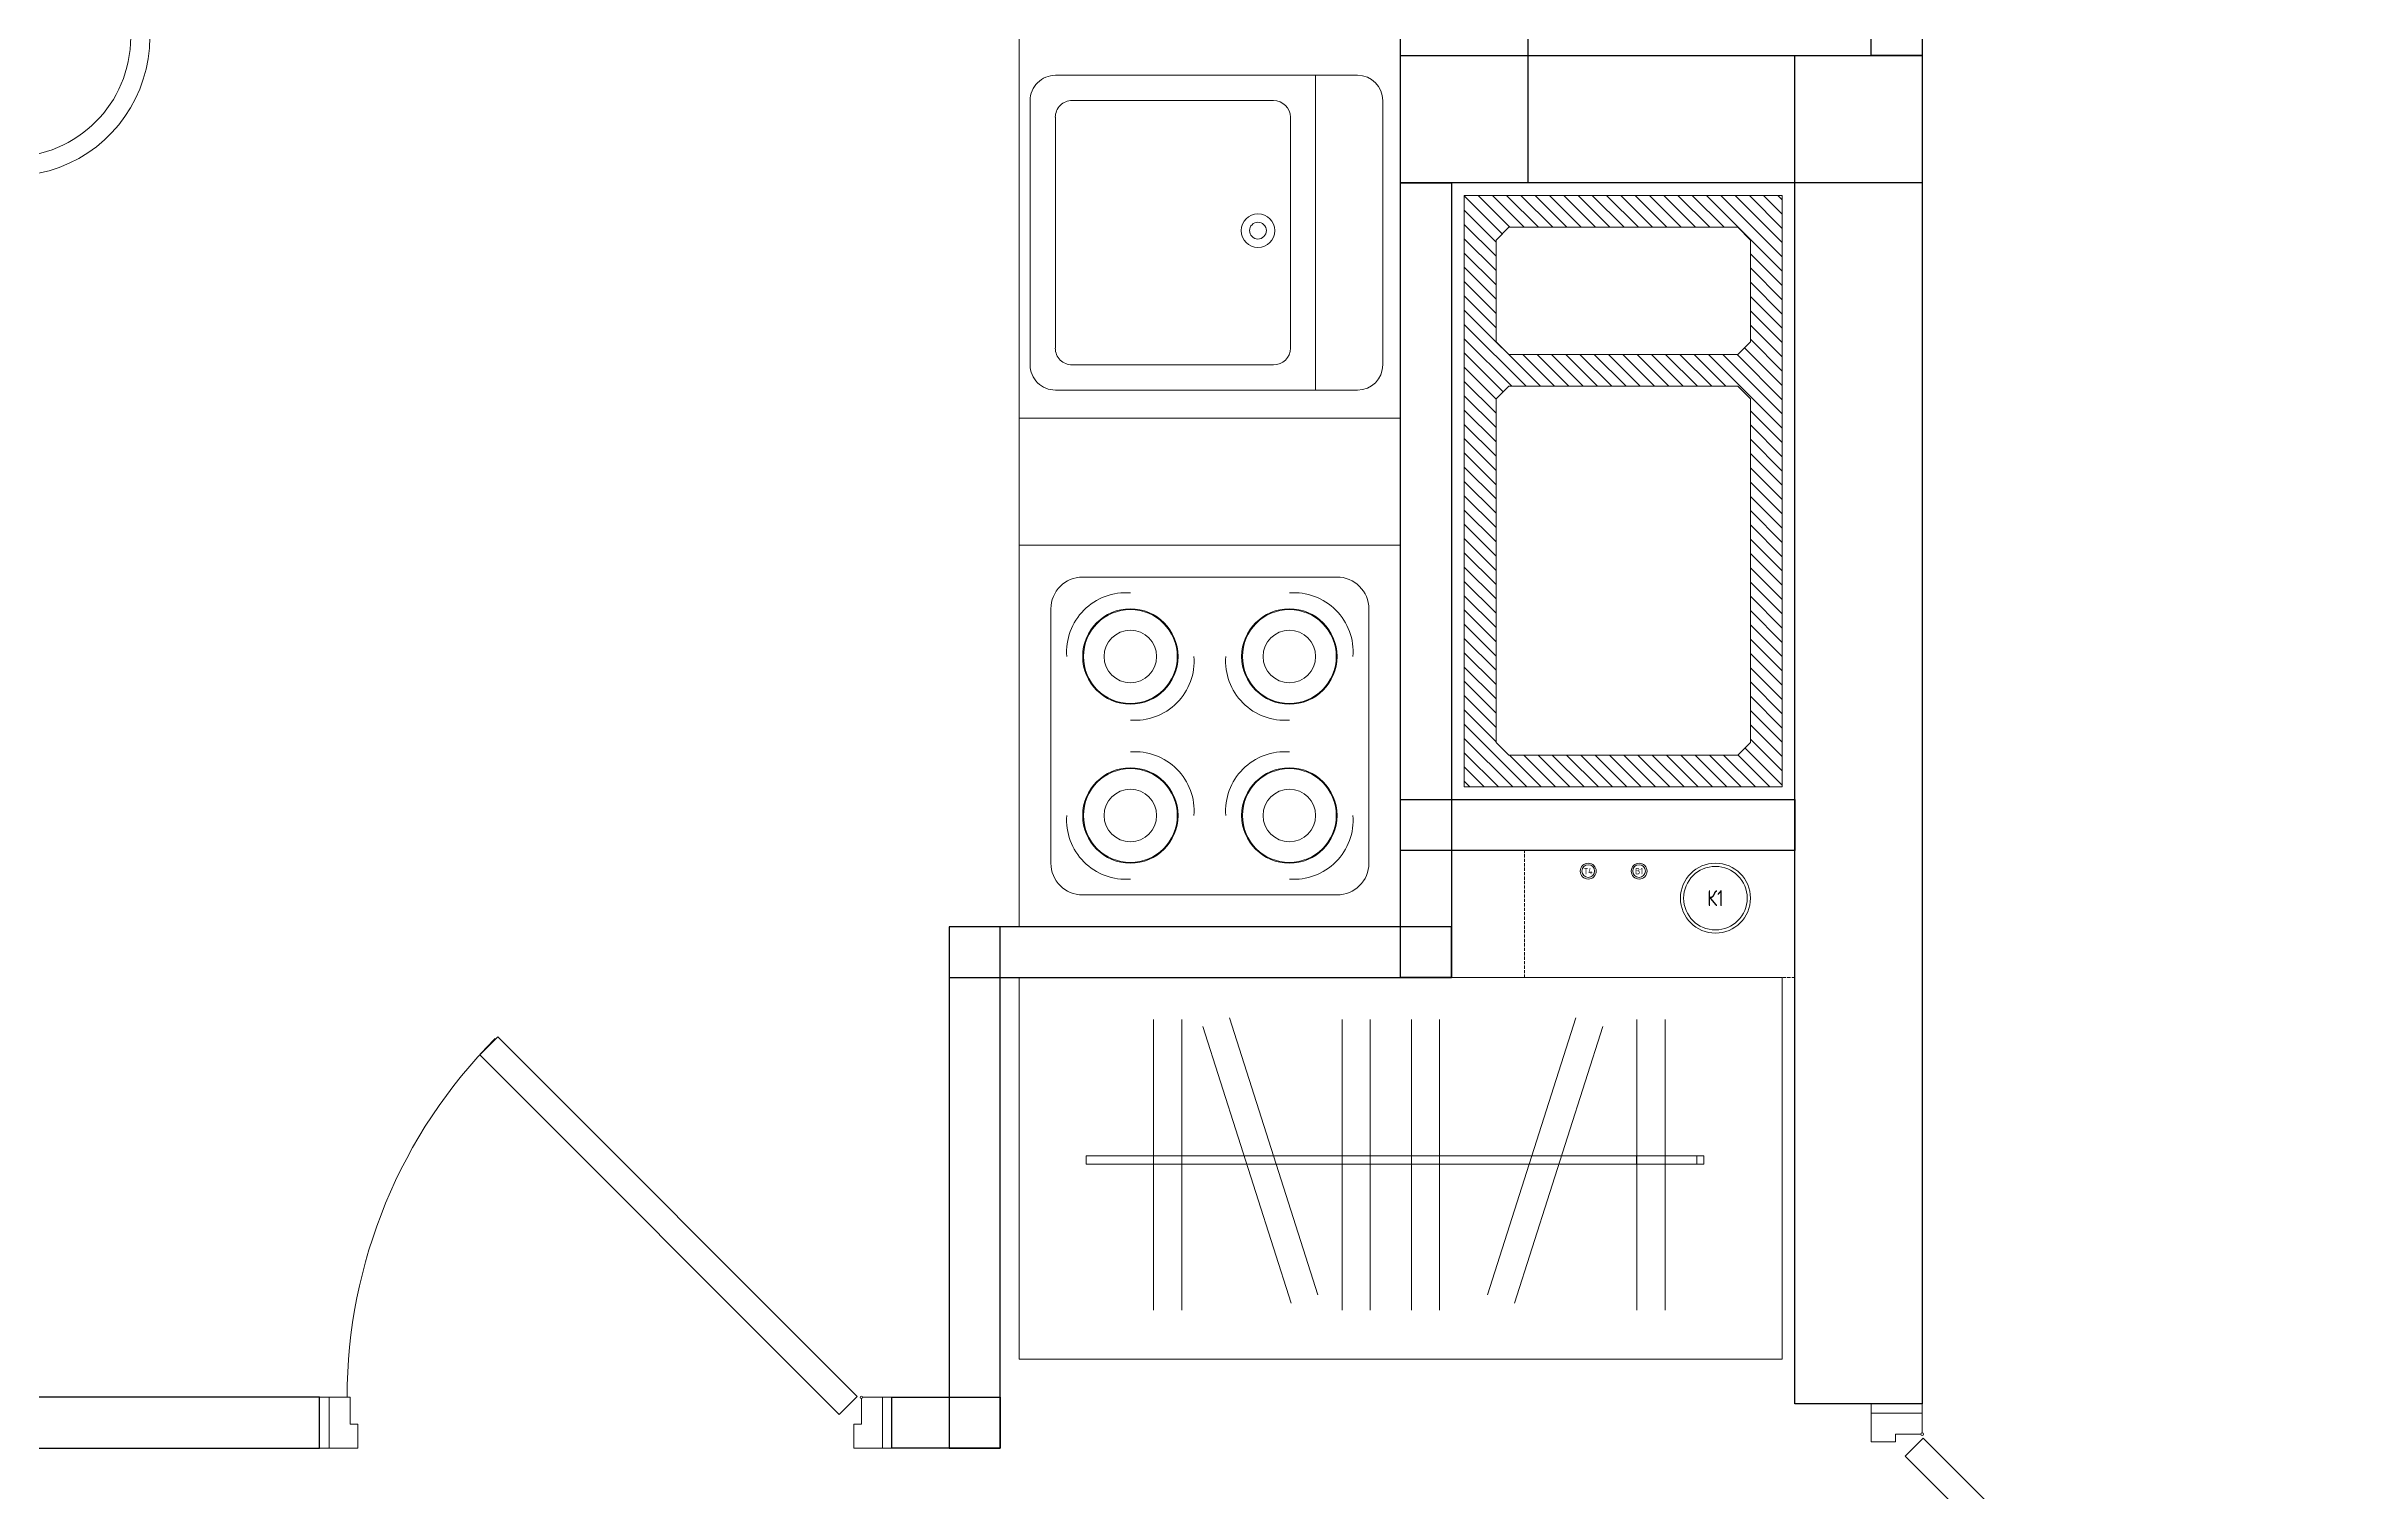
# Model space of a CAD drawing. Header units: millimetres. Extents: x 0 to 145404, y 0 to 194550.
# Drawn here: x 78975 to 82598, y 71837 to 74111 of the extents above; entities that cross this region are included whole.
import ezdxf
from ezdxf.enums import TextEntityAlignment as Align

# ---------------------------------------------------------------- set-up
doc = ezdxf.new("R2010")
doc.units = ezdxf.units.MM
doc.linetypes.add('200_ШТРИХ', pattern=[320, 200, -120])
doc.linetypes.add('DASHED', pattern=[7, 5, -2, 0])
for name, color, linetype, lineweight in [('АР - Вентблок', 36, 'Continuous', 9), ('АР - ВК', 126, 'Continuous', 13), ('АР - Двери', 126, 'Continuous', 9), ('АР - Монолит', 56, 'Continuous', 30), ('АР - Оборуд', 252, 'Continuous', 0), ('АР - Перегородки 80', 32, 'Continuous', 30)]:
    doc.layers.add(name, color=color, linetype=linetype, lineweight=lineweight)
doc.layers.add('АР - мебель', color=7, linetype='Continuous', lineweight=9, true_color=0x787878)
doc.styles.add('ГОСТ 2.304', font='CS_Gost2304.shx')

# ---------------------------------------------------------------- blocks, each defined once
blk = doc.blocks.new('*U206')
at = {"ltscale": 100}
for p, q in [((15, 37.5), (15, -42.5)), ((46, 37.5), (15, 37.5)), ((852, -4.5), (852, 37.5)), ((852, 37.5), (885, 37.5)), ((885, 37.5), (885, -42.5)), ((48, -4.5), (48, 35.5)), ((60, -4.5), (48, -4.5)), ((60, -42.5), (60, -4.5)), ((840, -42.5), (840, -4.5)), ((840, -4.5), (852, -4.5)), ((15, -42.5), (60, -42.5)), ((885, -42.5), (840, -42.5))]:
    blk.add_line(p, q, dxfattribs=at)
for points in [[(54.4, 38.9), (82.7, 10.6), (648, 575.9), (619.7, 604.2)], [(15, -42.5), (0, -42.5), (0, 37.5), (15, 37.5)], [(885, -42.5), (900, -42.5), (900, 37.5), (885, 37.5)]]:
    blk.add_lwpolyline(points, close=True, dxfattribs=at)
blk.add_circle((48, 37.5), 2, dxfattribs=at)
blk.add_arc((56.7, 37.5), 800, 0, 44.865, dxfattribs=at)
blk = doc.blocks.new('ОГ73_на5персон_стол1245х685')
for p, q in [((-623.4, 0), (623.4, 0)), ((623.4, 0), (623.4, -686.7)), ((611.5, -686.7), (-623.4, -686.7))]:
    blk.add_line(p, q)
for points in [[(-641, -247.6), (-544.1, -144.5), (-375.8, -79.3), (-161.9, 0)], [(-637.5, -167.6), (-480, 0)], [(-623.4, -76.3), (-551.7, 0)], [(-642.4, -325.5), (-544.1, -220.8), (-454.9, -155.6), (-381.8, -101.3), (-148.4, -101.3), (79.6, -128.4), (611.5, -101.7)], [(-641.9, -401.2), (-544.1, -297.1), (-448.3, -231.9), (-381.8, -177.6), (-148.4, -177.6), (79.6, -204.7), (611.5, -178)], [(-639.6, -475.1), (-544.1, -373.4), (-450.5, -308.2), (-381.8, -253.9), (-148.4, -253.9), (79.6, -281), (611.5, -254.3)], [(-636.3, -537.6), (-393.5, -471.9), (-331.8, -476.1), (-120.1, -454.3), (37.3, -389.1), (611.5, -347.9)], [(611.5, -397.2), (566.5, -404.8), (497, -419.1), (437.5, -433.1), (380, -447.3), (316.4, -462.2), (239, -478.6), (139.9, -497.4), (11.2, -519.3), (-154.9, -545.1), (-366.3, -575.5), (-630.8, -611.4)], [(611.5, -459.1), (596.2, -461.8), (550.2, -474.8), (528.9, -486), (519.4, -494.9), (510.6, -501.6), (500.5, -506.3), (489.4, -509.5), (477.5, -511.8), (464.9, -513.7), (451.9, -515.6), (438.7, -518), (425.4, -521.5), (412.3, -526.5), (399.4, -532.7), (387, -540.1), (375.2, -548.4), (364.1, -557.3), (353.7, -566.7), (344.3, -576.3), (336, -585.9), (328.9, -595.3), (322.6, -604.3), (316.9, -612.9), (311.5, -620.8), (306.1, -628.1), (300.3, -634.4), (293.8, -639.8), (286.3, -644.1), (278.5, -647.3), (274.5, -649.9), (279.3, -652.4), (298.2, -655.6), (336.1, -660), (398.2, -666.3), (489.7, -674.9), (615.5, -686.7)], [(611.5, -552), (538.5, -556.7), (452.3, -591.2), (406.4, -642.9), (611.5, -658.6)], [(611.5, -594.6), (572.9, -595.9), (512.6, -613.2), (611.5, -614.5)]]:
    blk.add_lwpolyline(points)
blk.add_lwpolyline([(-440.4, -390.3), (-348.1, -335.9), (-212.4, -314.2), (-114.7, -330.5), (-38.7, -363.1), (-131, -390.3), (-293.8, -422.9)], close=True)
blk.add_lwpolyline([(-519, -686.7, 0.011376), (-404.4, -659.9, 0.016637), (-327.1, -637.1, 0.004562), (-267.2, -616.7, -0.004114), (-200.8, -594, -0.052088), (102.6, -527.2, -0.099515), (265.7, -541.2, -0.590932), (275.9, -587, -0.103124), (100.7, -686.7)], format="xyb")
for centre, radius, start, end in [((-363.4, 157.9), 218.2, 313.6617, 226.3383), ((301.2, 157.9), 218.2, 313.6617, 226.3383), ((-363.4, 157.9), 188.2, 0, 180), ((301.2, 157.9), 188.2, 0, 180), ((2457.2, -343.3), 3099.7, 173.6403, 186.3597), ((-791, -308.7), 218.2, 44.9911, 313.786), ((-791, -308.7), 188.2, 90, 270), ((-363.4, -852.1), 218.2, 130.7329, 49.2671), ((301.2, -852.1), 218.2, 130.7329, 49.2671), ((-363.4, -852.1), 188.2, 180, 0), ((301.2, -852.1), 188.2, 180, 0)]:
    blk.add_arc(centre, radius, start, end)
blk = doc.blocks.new('*U79')
at = {"ltscale": 100}
for p, q in [((-1035, -37.5), (-1035, 42.5)), ((-1035, 42.5), (-990, 42.5)), ((-990, 42.5), (-990, 4.5)), ((-15, 42.5), (-60, 42.5)), ((-60, 42.5), (-60, 4.5)), ((-15, -37.5), (-15, 42.5)), ((-990, 4.5), (-1002, 4.5)), ((-1002, 4.5), (-1002, -37.5)), ((-60, 4.5), (-48, 4.5)), ((-48, 4.5), (-48, -35.5)), ((-1002, -37.5), (-1035, -37.5)), ((-46, -37.5), (-15, -37.5))]:
    blk.add_line(p, q, dxfattribs=at)
for points in [[(-1035, 42.5), (-1050, 42.5), (-1050, -37.5), (-1035, -37.5)], [(-15, 42.5), (0, 42.5), (0, -37.5), (-15, -37.5)], [(-54.4, -38.9), (-82.7, -10.6), (-754, -682), (-725.8, -710.3)]]:
    blk.add_lwpolyline(points, close=True, dxfattribs=at)
blk.add_circle((-48, -37.5), 2, dxfattribs=at)
blk.add_arc((-57.9, -37.5), 950, 180, 224.865, dxfattribs=at)
blk = doc.blocks.new('Стояк ВК')
at = {"layer": 'АР - ВК', "color": 46, "linetype": 'DASHED'}
blk.add_lwpolyline([(0, 200), (425, 200), (425, 0), (0, 0)], close=True, dxfattribs=at)
at = {"layer": 'АР - ВК', "color": 1, "ltscale": 100}
for radius in [12.5, 10]:
    blk.add_circle((100, 167.5), radius, dxfattribs=at)
at = {"layer": 'АР - ВК', "color": 5, "ltscale": 100}
for radius in [12.5, 10]:
    blk.add_circle((180, 167.5), radius, dxfattribs=at)
at = {"layer": 'АР - ВК', "color": 46, "ltscale": 100}
for radius in [55, 50]:
    blk.add_circle((300, 125), radius, dxfattribs=at)
at = {"layer": 'АР - ВК', "color": 1, "ltscale": 100, "style": 'ГОСТ 2.304'}
blk.add_text('Т4', height=10, dxfattribs=at).set_placement((100, 167.5), align=Align.MIDDLE_CENTER)
at = {"layer": 'АР - ВК', "color": 5, "ltscale": 100, "style": 'ГОСТ 2.304'}
blk.add_text('В1', height=10, dxfattribs=at).set_placement((180, 167.5), align=Align.MIDDLE_CENTER)
at = {"layer": 'АР - ВК', "color": 46, "ltscale": 100, "style": 'ГОСТ 2.304'}
blk.add_text('К1', height=25, dxfattribs=at).set_placement((300, 125), align=Align.MIDDLE_CENTER)
blk = doc.blocks.new('k_22')
at = {"ltscale": 600}
for p, q in [((0, 600), (0, 0)), ((600, 600), (0, 600)), ((600, 0), (600, 600)), ((500, 550), (100, 550)), ((50, 500), (50, 100)), ((550, 100), (550, 500)), ((100, 50), (500, 50)), ((0, 0), (600, 0))]:
    blk.add_line(p, q, dxfattribs=at)
for centre in [(175, 425), (425, 425), (175, 175), (425, 175)]:
    blk.add_circle(centre, 75, dxfattribs=at)
for centre, radius, start, end in [((100, 500), 50, 90, 180), ((500, 500), 50, 0, 90), ((167.7, 432.3), 93, 85.4974, 184.5026), ((432.3, 432.3), 93, 355.4974, 94.5026), ((175, 425), 73.8, 0, 180), ((425, 425), 73.8, 0, 180), ((175, 425), 41.3, 0, 180), ((425, 425), 41.3, 0, 180), ((175, 425), 73.8, 180, 0), ((175, 425), 41.3, 180, 0), ((182.3, 417.7), 93, 265.4974, 4.5026), ((417.7, 417.7), 93, 175.4974, 274.5026), ((425, 425), 73.8, 180, 0), ((425, 425), 41.3, 180, 0), ((182.3, 182.3), 93, 355.4974, 94.5026), ((417.7, 182.3), 93, 85.4974, 184.5026), ((175, 175), 73.8, 0, 180), ((425, 175), 73.8, 0, 180), ((175, 175), 41.3, 0, 180), ((425, 175), 41.3, 0, 180), ((167.7, 167.7), 93, 175.4974, 274.5026), ((175, 175), 73.8, 180, 0), ((175, 175), 41.3, 180, 0), ((425, 175), 73.8, 180, 0), ((425, 175), 41.3, 180, 0), ((432.3, 167.7), 93, 265.4974, 4.5026), ((100, 100), 50, 180, 270), ((500, 100), 50, 270, 0)]:
    blk.add_arc(centre, radius, start, end, dxfattribs=at)
blk = doc.blocks.new('М15 600х600')
for p, q in [((-600, 600), (-600, 0)), ((-600, 600), (0, 600)), ((0, 600), (0, 0)), ((-516.4, 571.8), (-100.6, 571.8)), ((-556, 57), (-556, 532.2)), ((-61, 532.2), (-61, 57)), ((-556, 466.2), (-61, 466.2)), ((-516.4, 83.4), (-516.4, 400.2)), ((-490, 426.6), (-127, 426.6)), ((-100.6, 83.4), (-100.6, 400.2)), ((-61, 400.2), (-61, 83.4)), ((-127, 57), (-490, 57)), ((-600, 0), (0, 0)), ((-100.6, 17.4), (-516.4, 17.4))]:
    blk.add_line(p, q)
for centre, major_axis, start_param, end_param in [((-516.4, 532.2), (-28, 28), -0.785398, 0.785398), ((-100.6, 532.2), (28, 28), 5.497787, 7.068583), ((-490, 400.2), (-18.7, 18.7), -0.785398, 0.785398), ((-305.2, 375.6), (18.7, 18.7), 5.497787, 11.780972), ((-127, 400.2), (18.7, 18.7), 5.497787, 7.068583), ((-305.2, 375.6), (9.33, 9.33), 5.497787, 11.780972), ((-490, 83.4), (18.7, 18.7), 2.356194, 3.926991), ((-127, 83.4), (-18.7, 18.7), 2.356194, 3.926991), ((-516.4, 57), (28, 28), 2.356194, 3.926991), ((-100.6, 57), (-28, 28), 2.356194, 3.926991)]:
    blk.add_ellipse(centre, major_axis=major_axis, ratio=1, start_param=start_param, end_param=end_param)
blk = doc.blocks.new('Ш03 600х1200')
for p, q in [((0, 600), (-1200, 600)), ((-1200, 0), (-1200, 600)), ((0, 0), (0, 600)), ((-988.5, 66), (-988.5, 522.9)), ((-944.2, 66), (-944.2, 522.9)), ((-911.1, 76.8), (-772.2, 512)), ((-692.1, 66), (-692.1, 522.9)), ((-647.8, 66), (-647.8, 522.9)), ((-583, 66), (-583, 522.9)), ((-538.7, 66), (-538.7, 522.9)), ((-282.2, 76.8), (-421.1, 512)), ((-228.6, 66), (-228.6, 522.9)), ((-184.3, 66), (-184.3, 522.9)), ((-868.9, 63.3), (-730, 498.6)), ((-324.4, 63.3), (-463.3, 498.6)), ((-123, 293.3), (-1094.4, 293.3)), ((-1094.4, 293.3), (-1094.4, 280.4)), ((-134.5, 293.3), (-228.9, 293.3)), ((-228.9, 293.3), (-228.9, 280.4)), ((-134.5, 280.4), (-134.5, 293.3)), ((-123, 280.4), (-123, 293.3)), ((-1094.4, 280.4), (-123, 280.4)), ((-228.9, 280.4), (-134.5, 280.4)), ((0, 0), (-1200, 0))]:
    blk.add_line(p, q)
blk = doc.blocks.new('Вентблок 930 х 500')
at = {"layer": 'АР - Вентблок', "lineweight": 5}
h = blk.add_hatch(dxfattribs=at)
h.set_pattern_fill('ANSI31', color=256, scale=5)
h.set_pattern_definition([(45, (-3927587.913, -709139.574), (-11.22532015, 11.22532015), [])])
h.paths.add_polyline_path([(-20, 950), (-520, 950), (-520, 20), (-20, 20)])
h.paths.add_polyline_path([(-450, 700), (-470, 720), (-470, 880), (-450, 900), (-90, 900), (-70, 880), (-70, 720), (-90, 700)], flags=16)
h.paths.add_polyline_path([(-90, 650), (-70, 630), (-70, 90), (-90, 70), (-450, 70), (-470, 90), (-470, 630), (-450, 650)], flags=16)
at = {"layer": 'АР - Вентблок', "linetype": '200_ШТРИХ', "lineweight": 5, "ltscale": 0.1}
blk.add_lwpolyline([(-540, 0), (-540, 970), (0, 970), (0, 0)], close=True, dxfattribs=at)
at = {"layer": 'АР - Вентблок', "linetype": 'ByBlock'}
for points in [[(-520, 20), (-520, 950), (-20, 950), (-20, 20)], [(-470, 720), (-470, 880), (-450, 900), (-90, 900), (-70, 880), (-70, 720), (-90, 700), (-450, 700)], [(-470, 90), (-470, 630), (-450, 650), (-90, 650), (-70, 630), (-70, 90), (-90, 70), (-450, 70)]]:
    blk.add_lwpolyline(points, close=True, dxfattribs=at)
blk = doc.blocks.new('Квартира 1К 6550 тип 4')
at = {"layer": 'АР - Монолит'}
for points in [[(620, 6750), (620, 5200), (820, 5200), (820, 6750)], [(0, 5400), (0, 3280), (200, 3280), (200, 5400)], [(0, 5400), (0, 5200), (820, 5200), (820, 5400)]]:
    blk.add_lwpolyline(points, close=True, dxfattribs=at)
at = {"layer": 'АР - Оборуд'}
for points in [[(820, 4830), (820, 4630), (1420, 4630), (1420, 4830)], [(820, 4630), (820, 4030), (1420, 4030), (1420, 4630)]]:
    blk.add_lwpolyline(points, close=True, dxfattribs=at)
at = {"layer": 'АР - Перегородки 80'}
for points in [[(80, 6550), (0, 6550), (0, 5400), (80, 5400)], [(820, 5200), (740, 5200), (740, 3950), (820, 3950)], [(820, 4230), (200, 4230), (200, 4150), (820, 4150)], [(740, 4030), (1530, 4030), (1530, 3950), (740, 3950)], [(1530, 4030), (1530, 3210), (1450, 3210), (1450, 4030)], [(1620, 3210), (1620, 3290), (1450, 3290), (1450, 3210)], [(3060, 3290), (3060, 3210), (2520, 3210), (2520, 3290)]]:
    blk.add_lwpolyline(points, close=True, dxfattribs=at)
blk.add_blockref('Вентблок 930 х 500', (740, 4230))
at = {"layer": 'АР - ВК', "xscale": -1}
blk.add_blockref('Стояк ВК', (625, 3950), dxfattribs=at)
at = {"layer": 'АР - Двери'}
blk.add_blockref('*U206', (1620, 3252.5), dxfattribs=at)
at = {"layer": 'АР - Двери', "xscale": -1, "rotation": 270}
blk.add_blockref('*U79', (37.5, 3280), dxfattribs=at)
at = {"layer": 'АР - мебель', "xscale": -1, "rotation": 270}
blk.add_blockref('ОГ73_на5персон_стол1245х685', (3857.3, 5792.2), dxfattribs=at)
at = {"layer": 'АР - мебель', "rotation": 180}
blk.add_blockref('Ш03 600х1200', (220, 3950), dxfattribs=at)
at = {"layer": 'АР - Оборуд'}
for name, p, rotation in [('М15 600х600', (1420, 5430), 90.00000000000001), ('k_22', (820, 4630), 270)]:
    blk.add_blockref(name, p, dxfattribs=dict(at, rotation=rotation))
blk = doc.blocks.new('V_Section_3')
blk.add_blockref('Квартира 1К 6550 тип 4', (8950, -34650))

msp = doc.modelspace()

# ---------------------------------------------------------------- block references
at = {"xscale": -1}
msp.add_blockref('V_Section_3', (90875.5, 103346.1, 0), dxfattribs=at)

doc.saveas('drawing.dxf')
